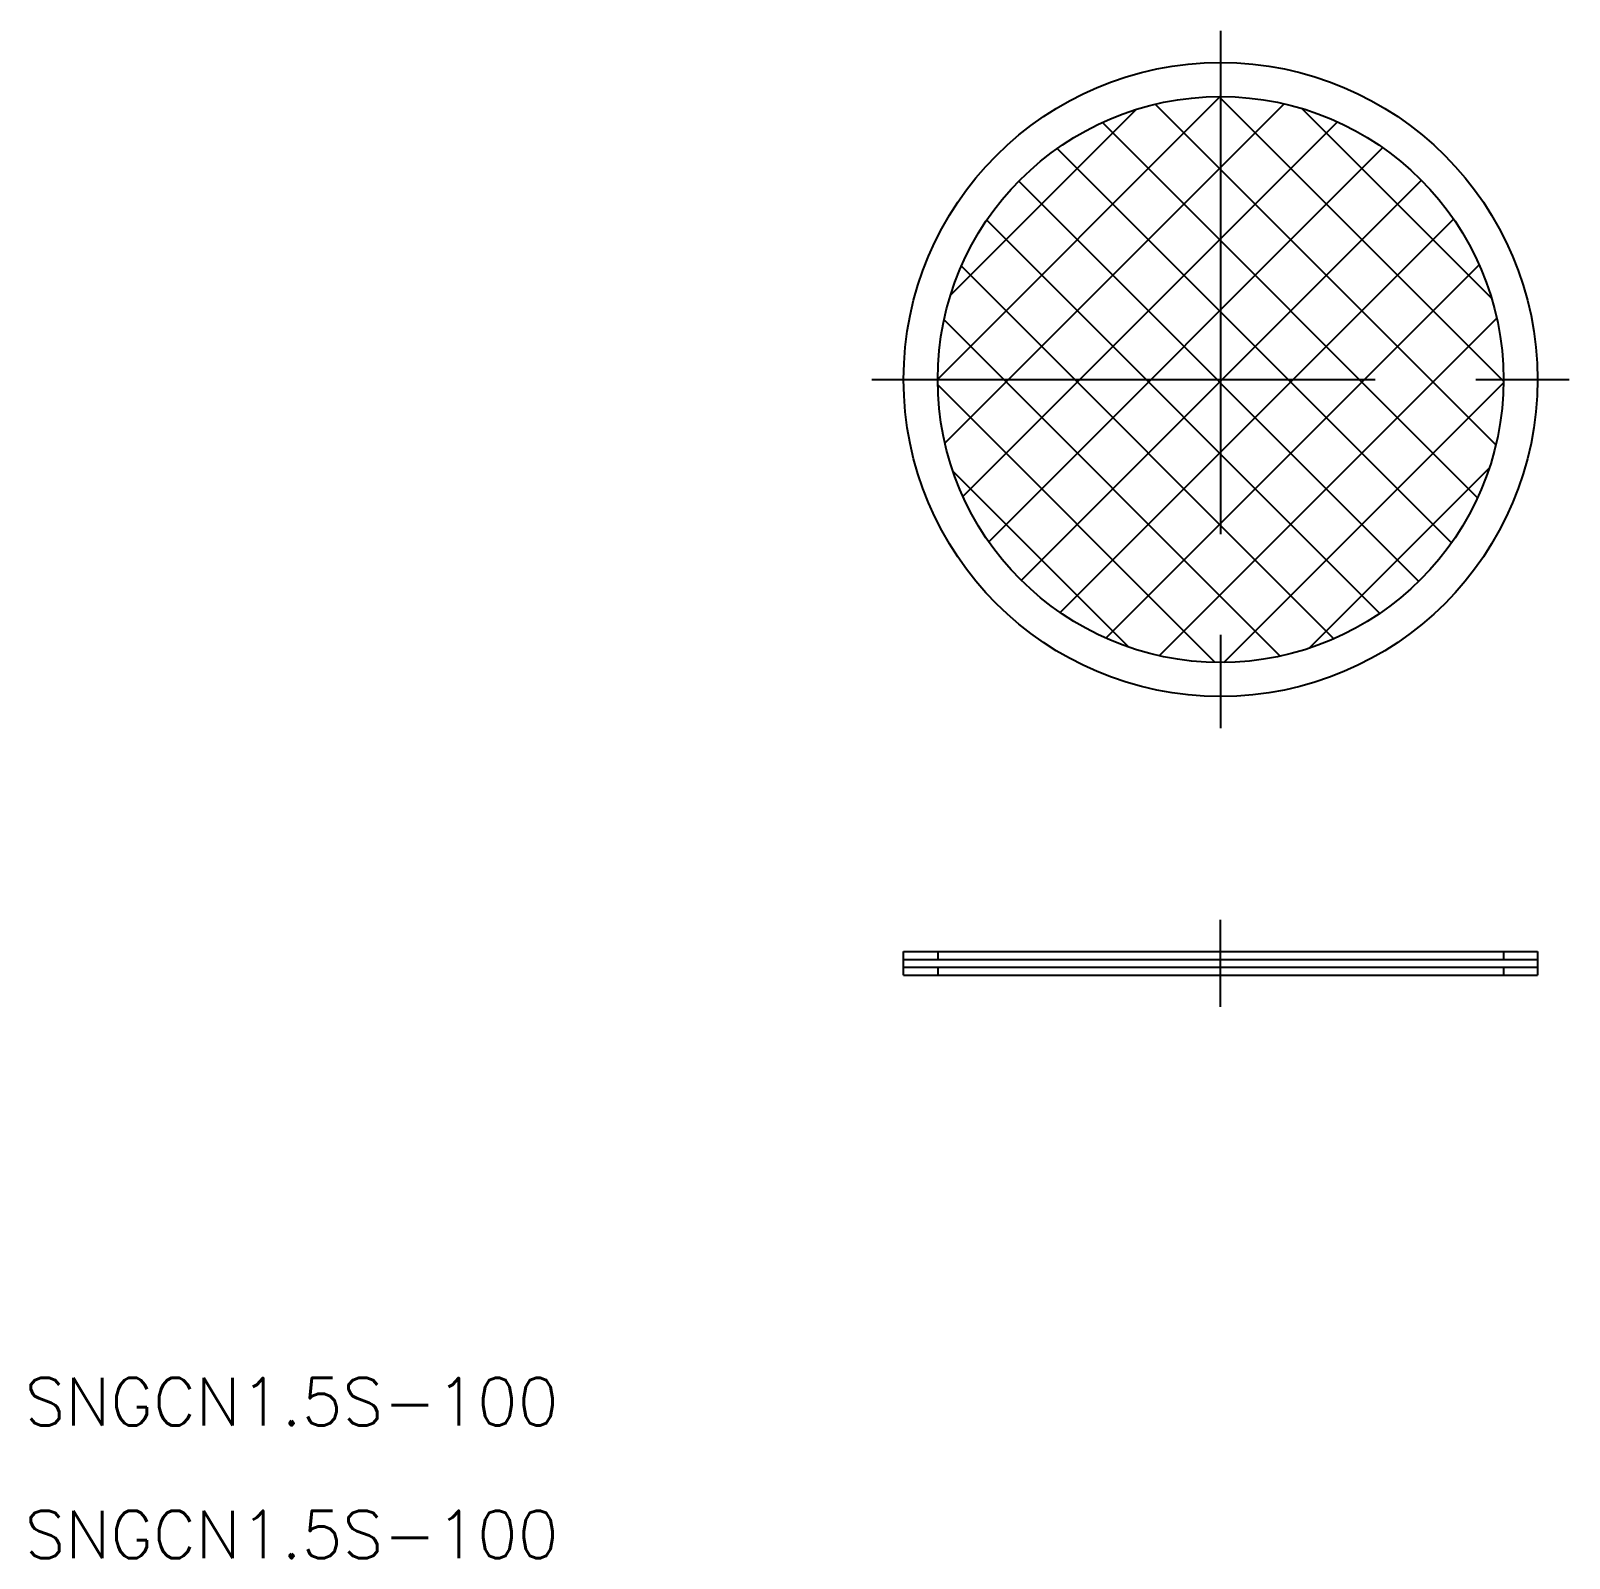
# Model space of a CAD drawing. Extents: x -75.1 to 22, y -74.4 to 22.
import ezdxf

# ---------------------------------------------------------------- set-up
doc = ezdxf.new("R2010")
doc.units = 0
doc.linetypes.add('CENTER', pattern=[50.8, 31.75, -6.35, 6.35, -6.35])
doc.linetypes.add('DASHED', pattern=[19.05, 12.7, -6.35])
doc.layers.get('0').update_dxf_attribs({"linetype": 'CONTINUOUS'})
doc.layers.add('CENTER', color=1, linetype='CENTER')
doc.styles.get("Standard").update_dxf_attribs({"font": 'txt.shx', "height": 3, "bigfont": 'bigfont.shx'})

# ---------------------------------------------------------------- blocks, each defined once
blk = doc.blocks.new('*U2')
at = {"color": 7, "linetype": 'CONTINUOUS'}
blk.add_text('SNGCN1.5S-100', height=3, dxfattribs=at).set_placement((-75.461, -74.356))
blk = doc.blocks.new('*U3')
at = {"color": 7, "linetype": 'CONTINUOUS'}
blk.add_text('SNGCN1.5S-100', height=3, dxfattribs=at).set_placement((-75.461, -65.98))

msp = doc.modelspace()

# ---------------------------------------------------------------- linework, layer by layer
at = {"color": 3, "linetype": 'CONTINUOUS'}
for p, q in [((-17.85, 0.019), (-0.019, 17.85)), ((17.85, -0.113), (-0.113, 17.85)), ((-17.393, -4.014), (4.014, 17.393)), ((-17.039, 5.32), (-5.32, 17.039)), ((17.368, -4.122), (-4.122, 17.368)), ((17.097, 5.129), (5.129, 17.097)), ((-16.258, -7.369), (7.369, 16.258)), ((16.216, -7.46), (-7.46, 16.216)), ((-14.628, -10.23), (10.23, 14.628)), ((14.573, -10.307), (-10.307, 14.573)), ((12.509, -12.734), (-12.734, 12.509)), ((-12.576, -12.668), (12.668, 12.576)), ((10.043, -14.757), (-14.757, 10.043)), ((-10.121, -14.703), (14.703, 10.121)), ((7.151, -16.355), (-16.355, 7.151)), ((-7.243, -16.315), (16.315, 7.243)), ((3.756, -17.45), (-17.45, 3.756)), ((-3.865, -17.427), (17.427, 3.865)), ((-0.338, -17.847), (-17.847, -0.338)), ((0.203, -17.849), (17.849, -0.203)), ((-5.79, -16.885), (-16.885, -5.79)), ((5.59, -16.952), (16.952, -5.59))]:
    msp.add_line(p, q, dxfattribs=at)
at = {"color": 7, "linetype": 'CONTINUOUS'}
for p, q in [((-20, -36.077), (20, -36.077)), ((-20, -37.577), (-20, -36.077)), ((-20, -36.577), (20, -36.577)), ((20, -36.077), (20, -37.577)), ((-20, -37.077), (20, -37.077)), ((-20, -37.577), (20, -37.577))]:
    msp.add_line(p, q, dxfattribs=at)
at = {"color": 3, "linetype": 'DASHED'}
for p, q in [((-17.85, -36.077), (-17.85, -36.577)), ((17.85, -36.077), (17.85, -36.577)), ((-17.85, -37.077), (-17.85, -37.577)), ((17.85, -37.077), (17.85, -37.577))]:
    msp.add_line(p, q, dxfattribs=at)
at = {"color": 7, "linetype": 'CONTINUOUS'}
for radius in [20, 17.85]:
    msp.add_circle((0, 0), radius, dxfattribs=at)
at = {"layer": 'CENTER', "color": 1, "linetype": 'CENTER'}
for p, q in [((0, 22), (0, -22)), ((-22, 0), (22, 0)), ((0, -39.577), (0, -34.077))]:
    msp.add_line(p, q, dxfattribs=at)

# ---------------------------------------------------------------- block references
at = {"color": 7, "linetype": 'CONTINUOUS'}
for name in ['*U3', '*U2']:
    msp.add_blockref(name, (0, 0), dxfattribs=at)

doc.saveas('drawing.dxf')
